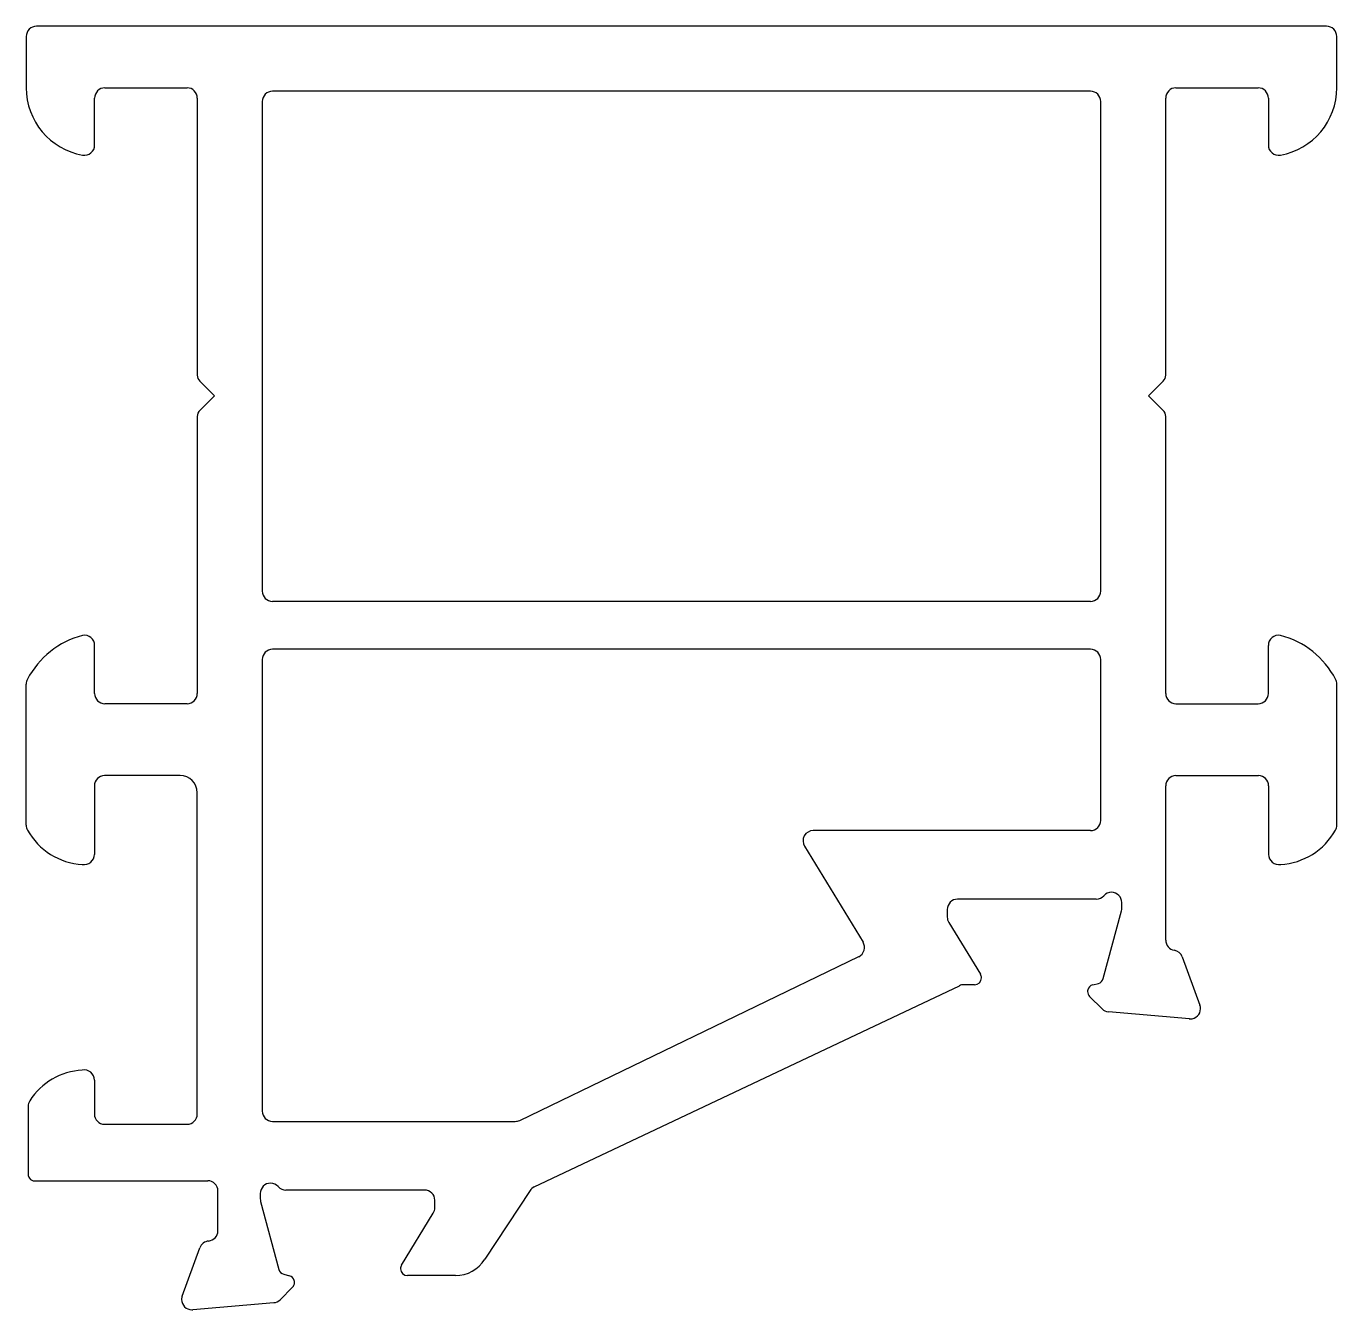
# Model space of a CAD drawing. Extents: x 852.2 to 890.5, y 457.9 to 495.4.
import ezdxf

# ---------------------------------------------------------------- set-up
doc = ezdxf.new("R2010")
doc.units = 0
doc.layers.get('0').update_dxf_attribs({"linetype": 'CONTINUOUS'})

msp = doc.modelspace()

# ---------------------------------------------------------------- linework, layer by layer
at = {"color": 0}
for p, q in [((890.197, 495.377), (852.497, 495.377)), ((852.197, 495.077), (852.197, 493.577)), ((890.497, 493.577), (890.497, 495.077)), ((854.497, 493.577), (856.897, 493.577)), ((883.297, 493.477), (859.397, 493.477)), ((885.797, 493.577), (888.197, 493.577)), ((854.197, 491.904), (854.197, 493.277)), ((857.197, 493.277), (857.197, 485.181)), ((859.097, 493.177), (859.097, 478.867)), ((883.597, 478.867), (883.597, 493.177)), ((885.497, 485.181), (885.497, 493.277)), ((888.497, 493.277), (888.497, 491.904)), ((857.697, 484.577), (857.27, 485.004)), ((884.997, 484.577), (885.424, 485.004)), ((857.27, 484.15), (857.697, 484.577)), ((885.424, 484.15), (884.997, 484.577)), ((857.197, 483.974), (857.197, 475.877)), ((885.497, 475.877), (885.497, 483.974)), ((883.297, 478.567), (859.397, 478.567)), ((854.197, 475.877), (854.197, 477.277)), ((888.497, 475.877), (888.497, 477.277)), ((859.097, 476.867), (859.097, 463.671)), ((883.297, 477.167), (859.397, 477.167)), ((883.597, 472.169), (883.597, 476.867)), ((852.197, 472.029), (852.197, 476.153)), ((890.497, 472.029), (890.497, 476.153)), ((856.897, 475.577), (854.497, 475.577)), ((885.797, 475.577), (888.197, 475.577)), ((856.697, 473.477), (854.489, 473.477)), ((885.797, 473.477), (888.205, 473.477)), ((854.189, 473.177), (854.189, 471.175)), ((885.497, 468.668), (885.497, 473.177)), ((888.505, 473.177), (888.505, 471.175)), ((857.197, 463.587), (857.197, 472.977)), ((883.297, 471.869), (875.198, 471.869)), ((874.942, 471.413), (876.652, 468.611)), ((879.114, 469.565), (879.114, 469.344)), ((883.467, 469.865), (879.414, 469.865)), ((884.214, 469.604), (884.214, 469.765)), ((879.158, 469.188), (880.085, 467.669)), ((883.673, 467.545), (884.204, 469.527)), ((866.619, 463.401), (876.527, 468.185)), ((885.983, 468.178), (886.497, 466.766)), ((867.046, 461.457), (879.471, 467.336)), ((879.914, 467.365), (879.599, 467.365)), ((883.363, 467.358), (883.532, 467.403)), ((883.637, 466.66), (883.273, 467.024)), ((886.188, 466.366), (883.823, 466.573)), ((854.189, 464.575), (854.189, 463.587)), ((852.252, 463.813), (852.252, 461.829)), ((854.489, 463.287), (856.897, 463.287)), ((859.397, 463.371), (866.488, 463.371)), ((852.4, 461.636), (857.5, 461.636)), ((857.8, 460.174), (857.8, 461.336)), ((859.038, 461.265), (859.038, 461.104)), ((863.838, 461.365), (859.785, 461.365)), ((866.924, 461.351), (865.598, 459.344)), ((859.048, 461.027), (859.579, 459.045)), ((864.138, 460.844), (864.138, 461.065)), ((863.167, 459.169), (864.094, 460.688)), ((856.756, 458.266), (857.27, 459.678)), ((859.721, 458.903), (859.89, 458.858)), ((864.744, 458.865), (863.338, 458.865)), ((859.98, 458.524), (859.616, 458.16)), ((859.43, 458.073), (857.064, 457.866))]:
    msp.add_line(p, q, dxfattribs=at)
for centre, radius, start, end in [((852.497, 495.077), 0.3, 90, 180), ((890.197, 495.077), 0.3, 0, 90), ((854.197, 493.577), 2, 180, 259.8358), ((854.497, 493.277), 0.3, 90, 180), ((856.897, 493.277), 0.3, 360, 90), ((859.397, 493.177), 0.3, 90, 180), ((883.297, 493.177), 0.3, 0, 90), ((885.797, 493.277), 0.3, 90, 180), ((888.197, 493.277), 0.3, 0, 90), ((888.497, 493.577), 2, 280.1642, 0), ((853.897, 491.904), 0.3, 259.8358, 0), ((888.797, 491.904), 0.3, 180, 280.1642), ((857.447, 485.181), 0.25, 180, 225), ((885.247, 485.181), 0.25, 315, 0), ((857.447, 483.974), 0.25, 135, 180), ((885.247, 483.974), 0.25, 0, 45), ((859.397, 478.867), 0.3, 180, 270), ((883.297, 478.867), 0.3, 270, 0), ((854.482, 475.113), 2.54, 104.5345, 152.3516), ((853.899, 477.279), 0.298, 359.5728, 100.5914), ((888.795, 477.279), 0.298, 79.4086, 180.4272), ((888.213, 475.113), 2.54, 27.6484, 75.4655), ((859.397, 476.867), 0.3, 90, 180), ((883.297, 476.867), 0.3, 0, 90), ((852.497, 476.153), 0.3, 152.3516, 180), ((890.197, 476.153), 0.3, 0, 27.6484), ((854.497, 475.877), 0.3, 180, 270), ((856.897, 475.877), 0.3, 270, 360), ((885.797, 475.877), 0.3, 180, 270), ((888.197, 475.877), 0.3, 270, 0), ((854.489, 473.177), 0.3, 90, 180), ((856.697, 472.977), 0.5, 360, 90), ((885.797, 473.177), 0.3, 90, 180), ((888.205, 473.177), 0.3, 0, 90), ((852.497, 472.029), 0.3, 180, 209.0394), ((853.944, 472.832), 1.955, 209.0394, 266.8292), ((875.198, 471.569), 0.3, 90, 211.4), ((883.297, 472.169), 0.3, 270, 0), ((888.75, 472.832), 1.955, 273.1708, 330.9606), ((890.197, 472.029), 0.3, 330.9606, 0), ((853.889, 471.175), 0.3, 259.8239, 0.0118), ((888.805, 471.175), 0.3, 179.9882, 280.1761), ((883.467, 470.165), 0.3, 270, 318.1897), ((883.914, 469.765), 0.3, 90, 138.1897), ((883.914, 469.765), 0.3, 360, 90), ((879.414, 469.565), 0.299, 89.9014, 180.0986), ((883.914, 469.604), 0.3, 345, 360), ((879.414, 469.344), 0.3, 180, 211.3955), ((876.396, 468.455), 0.3, 295.7725, 31.4), ((885.797, 468.668), 0.3, 180, 260.7729), ((885.701, 468.076), 0.3, 20, 80.7729), ((879.914, 467.565), 0.2, 0, 31.3955), ((879.599, 467.065), 0.3, 90, 115.3216), ((879.914, 467.565), 0.2, 270, 360), ((883.414, 467.165), 0.2, 105, 165), ((883.48, 467.597), 0.2, 285, 345), ((883.414, 467.165), 0.2, 165, 180), ((883.414, 467.165), 0.2, 180, 225), ((883.849, 466.872), 0.3, 225, 265), ((886.214, 466.665), 0.3, 270, 360), ((886.233, 466.668), 0.281, 359.336, 20.2803), ((886.214, 466.665), 0.3, 265, 270), ((853.944, 462.918), 1.955, 93.1708, 147.279), ((853.889, 464.575), 0.3, 359.9882, 100.1761), ((852.552, 463.813), 0.3, 147.279, 180), ((854.489, 463.587), 0.3, 180, 270), ((856.897, 463.587), 0.3, 270, 360), ((859.397, 463.671), 0.3, 180, 270), ((866.488, 463.671), 0.3, 270, 295.7725), ((852.452, 461.829), 0.2, 180, 230.1145), ((852.452, 461.829), 0.2, 230.1145, 255), ((857.5, 461.336), 0.3, 360, 90), ((859.338, 461.265), 0.3, 90, 180), ((859.338, 461.265), 0.3, 41.8103, 90), ((859.785, 461.665), 0.3, 221.8103, 270), ((863.838, 461.065), 0.3, 360, 90), ((867.174, 461.186), 0.3, 115.3216, 146.5473), ((859.338, 461.104), 0.3, 180, 195), ((863.838, 460.844), 0.3, 328.6045, 360), ((857.5, 460.174), 0.3, 274.9352, 360), ((857.552, 459.576), 0.3, 94.9352, 160), ((864.744, 459.865), 1, 270, 328.6), ((859.773, 459.097), 0.2, 195, 255), ((859.838, 458.665), 0.2, 15, 75), ((863.338, 459.065), 0.2, 148.6045, 180), ((863.338, 459.065), 0.2, 180, 270), ((859.838, 458.665), 0.2, 315, 0), ((859.838, 458.665), 0.2, 360, 15), ((857.019, 458.168), 0.281, 159.7197, 180.664), ((857.038, 458.165), 0.3, 180, 270), ((859.404, 458.372), 0.3, 275, 315), ((857.038, 458.165), 0.3, 270, 275)]:
    msp.add_arc(centre, radius, start, end, dxfattribs=at)

doc.saveas('drawing.dxf')
